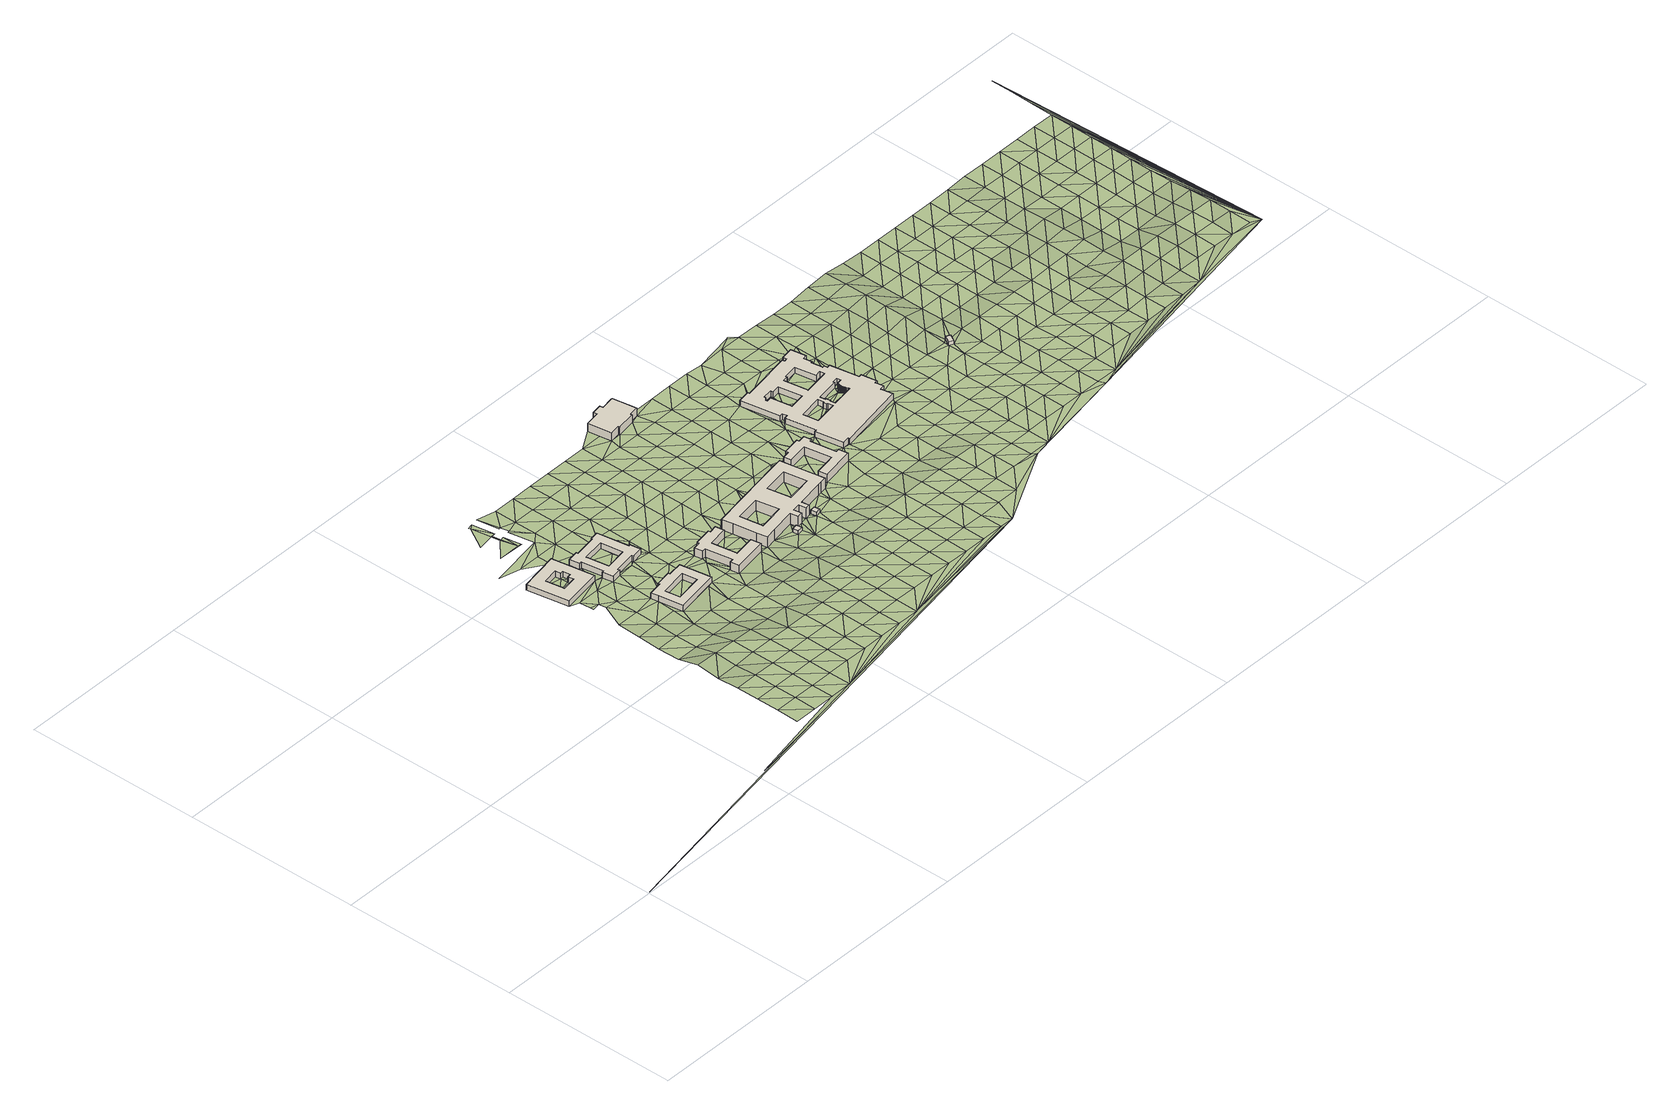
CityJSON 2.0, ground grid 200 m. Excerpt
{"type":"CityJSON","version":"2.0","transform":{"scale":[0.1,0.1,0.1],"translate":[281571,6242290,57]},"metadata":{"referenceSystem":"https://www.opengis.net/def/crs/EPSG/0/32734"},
"CityObjects":{
"building1":{"type":"Building","attributes":{"osm_building":"dormitory","osm_building:levels":"2","osm_residential":"university","osm_type":"multipolygon","osm_address":"New Residence Bellville 7530 Cape Town","plus_code":"4FRW3J8Q+CWC","ground_height":60.57,"building_height":6.9,"roof_height":67.47},"geometry":[{"type":"Solid","lod":"1","boundaries":[[[[0,1,2,3]],[[1,4,5,2]],[[4,6,7,5]],[[6,0,3,7]],[[8,9,10,11]],[[9,12,13,10]],[[12,14,15,13]],[[14,16,17,15]],[[16,18,19,17]],[[18,20,21,19]],[[20,22,23,21]],[[22,8,11,23]],[[3,2,5,7],[11,10,13,15,17,19,21,23]],[[6,4,1,0],[22,20,18,16,14,12,9,8]]]]}]},
"building2":{"type":"Building","attributes":{"osm_building":"dormitory","osm_building:levels":"2","osm_residential":"university","osm_type":"multipolygon","osm_address":"Post Graduate Residence Bellville 7530 Cape Town","plus_code":"4FRW3J8R+39J","ground_height":60.79,"building_height":6.9,"roof_height":67.69},"geometry":[{"type":"Solid","lod":"1","boundaries":[[[[24,25,26,27]],[[25,28,29,26]],[[28,30,31,29]],[[30,32,33,31]],[[32,34,35,33]],[[34,36,37,35]],[[36,38,39,37]],[[38,40,41,39]],[[40,42,43,41]],[[42,44,45,43]],[[44,24,27,45]],[[46,47,48,49]],[[47,50,51,48]],[[50,52,53,51]],[[52,46,49,53]],[[27,26,29,31,33,35,37,39,41,43,45],[49,48,51,53]],[[44,42,40,38,36,34,32,30,28,25,24],[52,50,47,46]]]]}]},
"building3":{"type":"Building","attributes":{"osm_building":"dormitory","osm_building:levels":"2","osm_residential":"university","osm_type":"multipolygon","osm_address":"Heros House Residence Bellville 7530 Cape Town","plus_code":"4FRW3J8R+97Q","ground_height":61.1,"building_height":6.9,"roof_height":68},"geometry":[{"type":"Solid","lod":"1","boundaries":[[[[54,55,56,57]],[[55,58,59,56]],[[58,60,61,59]],[[60,62,63,61]],[[62,64,65,63]],[[64,66,67,65]],[[66,68,69,67]],[[68,70,71,69]],[[70,72,73,71]],[[72,74,75,73]],[[74,76,77,75]],[[76,78,79,77]],[[78,80,81,79]],[[80,82,83,81]],[[82,84,85,83]],[[84,86,87,85]],[[86,88,89,87]],[[88,54,57,89]],[[90,91,92,93]],[[91,94,95,92]],[[94,96,97,95]],[[96,90,93,97]],[[57,56,59,61,63,65,67,69,71,73,75,77,79,81,83,85,87,89],[93,92,95,97]],[[88,86,84,82,80,78,76,74,72,70,68,66,64,62,60,58,55,54],[96,94,91,90]]]]}]},
"building4":{"type":"Building","attributes":{"osm_building":"dormitory","osm_building:levels":"3","osm_residential":"university","osm_address":"Anglo Residence Bellville 7530 Cape Town","plus_code":"4FRW3J8R+3GW","ground_height":60.95,"building_height":9.7,"roof_height":70.65},"geometry":[{"type":"Solid","lod":"1","boundaries":[[[[98,99,100,101]],[[99,102,103,100]],[[102,104,105,103]],[[104,106,107,105]],[[106,108,109,107]],[[108,110,111,109]],[[110,112,113,111]],[[112,114,115,113]],[[114,116,117,115]],[[116,118,119,117]],[[118,120,121,119]],[[120,122,123,121]],[[122,124,125,123]],[[124,126,127,125]],[[126,128,129,127]],[[128,130,131,129]],[[130,132,133,131]],[[132,98,101,133]],[[101,100,103,105,107,109,111,113,115,117,119,121,123,125,127,129,131,133]],[[132,130,128,126,124,122,120,118,116,114,112,110,108,106,104,102,99,98]]]]}]},
"building5":{"type":"Building","attributes":{"osm_building":"yes","osm_building:levels":"1","plus_code":"4FRW3J7R+XVM","ground_height":61.16,"building_height":4.1,"roof_height":65.26},"geometry":[{"type":"Solid","lod":"1","boundaries":[[[[134,135,136,137]],[[135,138,139,136]],[[138,140,141,139]],[[140,142,143,141]],[[142,134,137,143]],[[137,136,139,141,143]],[[142,140,138,135,134]]]]}]},
"building6":{"type":"Building","attributes":{"osm_building":"dormitory","osm_building:levels":"4","osm_residential":"university","osm_type":"multipolygon","osm_address":"Freedom Square Residence Bellville 7530 Cape Town","plus_code":"4FRW3J8R+4WF","ground_height":61.73,"building_height":12.5,"roof_height":74.23},"geometry":[{"type":"Solid","lod":"1","boundaries":[[[[144,145,146,147]],[[145,148,149,146]],[[148,150,151,149]],[[150,152,153,151]],[[152,154,155,153]],[[154,156,157,155]],[[156,158,159,157]],[[158,160,161,159]],[[160,162,163,161]],[[162,164,165,163]],[[164,166,167,165]],[[166,168,169,167]],[[168,170,171,169]],[[170,172,173,171]],[[172,174,175,173]],[[174,176,177,175]],[[176,178,179,177]],[[178,180,181,179]],[[180,182,183,181]],[[182,184,185,183]],[[184,186,187,185]],[[186,188,189,187]],[[188,190,191,189]],[[190,192,193,191]],[[192,194,195,193]],[[194,196,197,195]],[[196,144,147,197]],[[198,199,200,201]],[[199,202,203,200]],[[202,204,205,203]],[[204,198,201,205]],[[206,207,208,209]],[[207,210,211,208]],[[210,212,213,211]],[[212,206,209,213]],[[147,146,149,151,153,155,157,159,161,163,165,167,169,171,173,175,177,179,181,183,185,187,189,191,193,195,197],[201,200,203,205],[209,208,211,213]],[[196,194,192,190,188,186,184,182,180,178,176,174,172,170,168,166,164,162,160,158,156,154,152,150,148,145,144],[204,202,199,198],[212,210,207,206]]]]}]},
"building7":{"type":"Building","attributes":{"osm_building":"yes","osm_building:levels":"1","plus_code":"4FRW3J8V+222","ground_height":61.37,"building_height":4.1,"roof_height":65.47},"geometry":[{"type":"Solid","lod":"1","boundaries":[[[[214,215,216,217]],[[215,218,219,216]],[[218,220,221,219]],[[220,214,217,221]],[[217,216,219,221]],[[220,218,215,214]]]]}]},
"building8":{"type":"Building","attributes":{"osm_building":"university","osm_building:levels":"3","osm_address":"Post Graduate Study and Student Services Bellville 7530 Cape Town","plus_code":"4FRW3J8R+RWR","ground_height":62.61,"building_height":9.7,"roof_height":72.31},"geometry":[{"type":"Solid","lod":"1","boundaries":[[[[222,223,224,225]],[[223,226,227,224]],[[226,228,229,227]],[[228,230,231,229]],[[230,232,233,231]],[[232,234,235,233]],[[234,236,237,235]],[[236,238,239,237]],[[238,240,241,239]],[[240,242,243,241]],[[242,244,245,243]],[[244,246,247,245]],[[246,248,249,247]],[[248,250,251,249]],[[250,252,253,251]],[[252,254,255,253]],[[254,222,225,255]],[[225,224,227,229,231,233,235,237,239,241,243,245,247,249,251,253,255]],[[254,252,250,248,246,244,242,240,238,236,234,232,230,228,226,223,222]]]]}]},
"building9":{"type":"Building","attributes":{"osm_building":"dormitory","osm_building:levels":"3","osm_residential":"university","osm_address":"De Beers Residence Bellville 7530 Cape Town","plus_code":"4FRW3J8V+57H","ground_height":61.99,"building_height":9.7,"roof_height":71.69},"geometry":[{"type":"Solid","lod":"1","boundaries":[[[[256,257,258,259]],[[257,260,261,258]],[[260,262,263,261]],[[262,264,265,263]],[[264,266,267,265]],[[266,268,269,267]],[[268,270,271,269]],[[270,272,273,271]],[[272,274,275,273]],[[274,276,277,275]],[[276,278,279,277]],[[278,280,281,279]],[[280,282,283,281]],[[282,284,285,283]],[[284,286,287,285]],[[286,288,289,287]],[[288,290,291,289]],[[290,256,259,291]],[[259,258,261,263,265,267,269,271,273,275,277,279,281,283,285,287,289,291]],[[290,288,286,284,282,280,278,276,274,272,270,268,266,264,262,260,257,256]]]]}]},
"building10":{"type":"Building","attributes":{"osm_building":"university","osm_building:levels":"2","osm_type":"multipolygon","osm_address":"Mechanical and Industrial Engineering - Mechatronics Bellville 7530 Cape Town","plus_code":"4FRW3J8V+9GJ","ground_height":62.05,"building_height":6.9,"roof_height":68.95},"geometry":[{"type":"Solid","lod":"1","boundaries":[[[[292,293,294,295]],[[293,296,297,294]],[[296,298,299,297]],[[298,300,301,299]],[[300,302,303,301]],[[302,304,305,303]],[[304,306,307,305]],[[306,308,309,307]],[[308,310,311,309]],[[310,312,313,311]],[[312,314,315,313]],[[314,316,317,315]],[[316,318,319,317]],[[318,320,321,319]],[[320,322,323,321]],[[322,324,325,323]],[[324,326,327,325]],[[326,328,329,327]],[[328,330,331,329]],[[330,332,333,331]],[[332,334,335,333]],[[334,336,337,335]],[[336,338,339,337]],[[338,340,341,339]],[[340,342,343,341]],[[342,344,345,343]],[[344,346,347,345]],[[346,348,349,347]],[[348,350,351,349]],[[350,352,353,351]],[[352,354,355,353]],[[354,292,295,355]],[[356,357,358,359]],[[357,360,361,358]],[[360,362,363,361]],[[362,364,365,363]],[[364,366,367,365]],[[366,368,369,367]],[[368,370,371,369]],[[370,356,359,371]],[[372,373,374,375]],[[373,376,377,374]],[[376,378,379,377]],[[378,380,381,379]],[[380,382,383,381]],[[382,384,385,383]],[[384,386,387,385]],[[386,388,389,387]],[[388,390,391,389]],[[390,392,393,391]],[[392,394,395,393]],[[394,396,397,395]],[[396,398,399,397]],[[398,400,401,399]],[[400,402,403,401]],[[402,404,405,403]],[[404,406,407,405]],[[406,408,409,407]],[[408,410,411,409]],[[410,412,413,411]],[[412,414,415,413]],[[414,416,417,415]],[[416,418,419,417]],[[418,420,421,419]],[[420,422,423,421]],[[422,424,425,423]],[[424,372,375,425]],[[426,427,428,429]],[[427,430,431,428]],[[430,432,433,431]],[[432,434,435,433]],[[434,436,437,435]],[[436,438,439,437]],[[438,440,441,439]],[[440,442,443,441]],[[442,444,445,443]],[[444,446,447,445]],[[446,448,449,447]],[[448,450,451,449]],[[450,452,453,451]],[[452,454,455,453]],[[454,426,429,455]],[[456,457,458,459]],[[457,460,461,458]],[[460,462,463,461]],[[462,464,465,463]],[[464,466,467,465]],[[466,468,469,467]],[[468,470,471,469]],[[470,456,459,471]],[[295,294,297,299,301,303,305,307,309,311,313,315,317,319,321,323,325,327,329,331,333,335,337,339,341,343,345,347,349,351,353,355],[359,358,361,363,365,367,369,371],[375,374,377,379,381,383,385,387,389,391,393,395,397,399,401,403,405,407,409,411,413,415,417,419,421,423,425],[429,428,431,433,435,437,439,441,443,445,447,449,451,453,455],[459,458,461,463,465,467,469,471]],[[354,352,350,348,346,344,342,340,338,336,334,332,330,328,326,324,322,320,318,316,314,312,310,308,306,304,302,300,298,296,293,292],[370,368,366,364,362,360,357,356],[424,422,420,418,416,414,412,410,408,406,404,402,400,398,396,394,392,390,388,386,384,382,380,378,376,373,372],[454,452,450,448,446,444,442,440,438,436,434,432,430,427,426],[470,468,466,464,462,460,457,456]]]]}]},
"building11":{"type":"Building","attributes":{"osm_building":"guardhouse","osm_building:levels":"1","osm_address":"Bellville Cape Town","plus_code":"4FRW3J8W+763","ground_height":60.58,"building_height":4.1,"roof_height":64.68},"geometry":[{"type":"Solid","lod":"1","boundaries":[[[[472,473,474,475]],[[473,476,477,474]],[[476,478,479,477]],[[478,472,475,479]],[[475,474,477,479]],[[478,476,473,472]]]]}]},
"terrain1":{"type":"TINRelief","geometry":[{"type":"CompositeSurface","lod":"1","boundaries":[[[480,481,482]],[[483,484,485]],[[480,486,487]],[[486,480,482]],[[488,487,489]],[[489,487,486]],[[490,488,491]],[[486,482,483]],[[491,488,489]],[[486,492,489]],[[493,494,490]],[[491,495,490]],[[492,486,483]],[[494,493,496]],[[490,495,493]],[[497,491,489]],[[498,499,485]],[[497,489,492]],[[500,496,501]],[[491,502,495]],[[493,501,496]],[[492,483,485]],[[502,491,497]],[[503,504,500]],[[493,495,505]],[[501,503,500]],[[497,492,506]],[[502,505,495]],[[507,508,504]],[[506,492,485]],[[501,493,509]],[[503,507,504]],[[497,510,502]],[[505,509,493]],[[510,497,506]],[[503,501,511]],[[507,512,508]],[[513,514,515]],[[508,512,516]],[[517,505,502]],[[518,514,513]],[[509,511,501]],[[517,502,510]],[[506,485,519]],[[520,507,503]],[[509,505,521]],[[511,520,503]],[[518,6,4]],[[516,522,513]],[[518,513,523]],[[506,519,510]],[[516,512,522]],[[517,521,505]],[[524,22,20]],[[8,524,12]],[[25,512,507]],[[525,511,509]],[[522,523,513]],[[520,526,507]],[[527,517,510]],[[18,524,20]],[[521,525,509]],[[524,18,12]],[[8,12,9]],[[523,6,518]],[[512,24,522]],[[526,25,507]],[[527,510,519]],[[528,519,485]],[[529,520,511]],[[530,521,517]],[[28,526,520]],[[16,12,18]],[[525,529,511]],[[25,24,512]],[[12,16,14]],[[523,522,74]],[[530,517,527]],[[531,532,533]],[[28,25,526]],[[28,520,534]],[[535,522,24]],[[525,521,536]],[[520,529,534]],[[522,535,74]],[[519,528,527]],[[6,523,72]],[[536,521,530]],[[74,72,523]],[[537,532,0]],[[528,485,538]],[[539,529,525]],[[0,6,66]],[[70,6,72]],[[540,530,527]],[[535,24,42]],[[539,525,536]],[[6,70,68]],[[6,68,66]],[[532,537,533]],[[24,44,42]],[[540,527,528]],[[0,66,64]],[[76,74,535]],[[541,542,543]],[[543,544,541]],[[545,534,529]],[[546,536,530]],[[534,547,28]],[[548,549,550]],[[529,539,545]],[[551,0,64]],[[535,42,552]],[[540,546,530]],[[52,47,553]],[[0,554,537]],[[552,76,535]],[[538,485,555]],[[542,541,556]],[[557,548,542]],[[557,542,556]],[[556,541,558]],[[552,42,40]],[[541,544,558]],[[64,62,551]],[[559,534,545]],[[560,548,557]],[[549,548,560]],[[554,0,551]],[[538,540,528]],[[539,536,561]],[[546,562,536]],[[563,78,76]],[[564,549,565]],[[554,533,537]],[[560,565,549]],[[62,566,551]],[[547,30,28]],[[47,52,50]],[[547,534,559]],[[552,40,38]],[[539,561,545]],[[76,552,563]],[[567,90,96]],[[536,562,561]],[[552,38,36]],[[568,78,563]],[[569,546,540]],[[540,538,570]],[[58,551,566]],[[555,485,571]],[[572,533,573]],[[533,554,573]],[[574,559,545]],[[575,576,577]],[[94,567,96]],[[563,552,82]],[[578,572,573]],[[551,55,554]],[[546,569,562]],[[91,90,567]],[[540,570,569]],[[545,561,574]],[[36,34,32]],[[559,30,547]],[[36,579,552]],[[580,575,578]],[[568,563,82]],[[578,573,580]],[[552,579,82]],[[58,55,551]],[[575,581,576]],[[30,559,582]],[[562,583,561]],[[94,91,567]],[[36,32,579]],[[559,574,582]],[[570,538,555]],[[580,581,575]],[[573,554,584]],[[554,55,585]],[[562,569,583]],[[561,586,574]],[[584,580,573]],[[587,82,579]],[[82,587,84]],[[585,584,554]],[[588,569,570]],[[30,582,589]],[[590,32,30]],[[586,561,583]],[[54,585,55]],[[555,588,570]],[[84,587,86]],[[582,574,591]],[[32,112,579]],[[30,589,590]],[[88,86,592]],[[88,592,54]],[[583,569,593]],[[594,581,580]],[[592,86,587]],[[591,574,586]],[[589,582,122]],[[580,584,595]],[[596,587,579]],[[32,590,114]],[[588,593,569]],[[32,114,112]],[[54,597,585]],[[122,598,589]],[[580,595,594]],[[598,590,589]],[[599,54,592]],[[122,582,600]],[[601,586,583]],[[579,112,596]],[[584,585,597]],[[600,582,591]],[[588,555,571]],[[590,598,118]],[[593,601,583]],[[597,54,599]],[[592,587,602]],[[114,590,116]],[[118,116,590]],[[587,596,603]],[[604,591,586]],[[595,584,605]],[[588,606,593]],[[599,592,602]],[[112,108,596]],[[601,604,586]],[[587,603,602]],[[597,605,584]],[[607,108,112]],[[571,606,588]],[[106,596,108]],[[608,600,591]],[[594,595,609]],[[122,600,124]],[[601,593,610]],[[597,599,611]],[[604,608,591]],[[609,595,605]],[[106,612,596]],[[603,596,612]],[[606,610,593]],[[602,611,599]],[[130,128,613]],[[604,601,614]],[[615,605,597]],[[608,616,600]],[[609,617,594]],[[610,614,601]],[[128,126,613]],[[597,611,615]],[[106,104,612]],[[616,124,600]],[[571,618,606]],[[571,485,499]],[[602,603,619]],[[613,132,130]],[[603,612,620]],[[606,618,610]],[[621,608,604]],[[622,609,605]],[[102,612,104]],[[614,623,604]],[[603,620,619]],[[605,615,624]],[[625,611,602]],[[102,98,612]],[[99,98,102]],[[608,621,616]],[[613,126,626]],[[609,622,617]],[[612,98,620]],[[604,623,621]],[[132,613,626]],[[605,624,622]],[[616,164,124]],[[124,627,126]],[[628,614,610]],[[602,619,625]],[[124,164,627]],[[615,611,629]],[[126,627,162]],[[610,618,628]],[[618,571,630]],[[627,164,162]],[[126,162,626]],[[98,132,158]],[[631,164,616]],[[132,626,632]],[[633,623,614]],[[624,615,629]],[[158,132,632]],[[616,621,631]],[[629,611,625]],[[617,622,634]],[[620,98,635]],[[162,632,626]],[[98,158,636]],[[628,633,614]],[[619,620,637]],[[164,631,638]],[[636,635,98]],[[621,623,639]],[[624,640,622]],[[630,628,618]],[[156,636,158]],[[633,639,623]],[[620,635,637]],[[640,624,629]],[[641,625,619]],[[630,571,642]],[[635,636,156]],[[643,631,621]],[[634,622,644]],[[645,633,628]],[[638,631,138]],[[639,643,621]],[[619,637,641]],[[199,646,202]],[[644,622,640]],[[647,629,625]],[[628,630,645]],[[138,135,638]],[[639,633,648]],[[629,647,640]],[[156,649,635]],[[643,650,631]],[[647,625,641]],[[634,644,651]],[[138,631,650]],[[199,198,646]],[[168,638,135]],[[648,633,645]],[[202,646,204]],[[642,571,652]],[[635,653,637]],[[644,640,654]],[[650,140,138]],[[630,642,645]],[[643,639,655]],[[637,653,641]],[[648,656,639]],[[649,156,154]],[[635,649,653]],[[654,640,647]],[[168,135,134]],[[170,142,140]],[[204,646,198]],[[134,142,170]],[[650,643,655]],[[134,170,168]],[[140,650,172]],[[657,651,644]],[[639,656,655]],[[170,140,172]],[[645,658,648]],[[641,659,647]],[[654,657,644]],[[658,645,642]],[[659,641,653]],[[660,652,571]],[[650,178,172]],[[661,656,648]],[[654,647,662]],[[172,178,174]],[[650,655,663]],[[657,664,651]],[[665,649,154]],[[650,220,178]],[[648,658,661]],[[662,647,659]],[[174,178,176]],[[650,663,220]],[[653,649,666]],[[665,154,152]],[[656,667,655]],[[657,654,668]],[[658,642,652]],[[659,653,666]],[[220,180,178]],[[656,661,667]],[[649,665,666]],[[668,654,662]],[[665,152,150]],[[184,182,186]],[[182,180,218]],[[660,571,669]],[[182,218,186]],[[220,218,180]],[[663,655,670]],[[220,663,214]],[[186,218,671]],[[672,665,150]],[[664,657,242]],[[658,673,661]],[[659,674,662]],[[186,671,215]],[[670,655,667]],[[671,218,215]],[[668,675,657]],[[207,676,210]],[[673,658,652]],[[674,659,666]],[[663,677,214]],[[657,675,242]],[[667,661,678]],[[679,668,662]],[[670,677,663]],[[680,665,672]],[[188,186,215]],[[571,499,669]],[[666,665,680]],[[681,664,242]],[[678,661,673]],[[679,662,674]],[[215,214,682]],[[206,676,207]],[[681,240,664]],[[210,676,212]],[[683,670,667]],[[668,684,675]],[[677,682,214]],[[652,660,673]],[[674,666,685]],[[683,667,678]],[[684,668,679]],[[682,188,215]],[[686,680,672]],[[240,681,242]],[[246,242,675]],[[685,666,680]],[[670,687,677]],[[676,206,212]],[[688,678,673]],[[689,679,674]],[[690,242,246]],[[670,683,687]],[[691,246,675]],[[675,684,691]],[[682,190,188]],[[688,673,660]],[[689,674,685]],[[692,682,677]],[[693,190,682]],[[694,683,678]],[[695,684,679]],[[677,687,692]],[[696,680,686]],[[688,694,678]],[[695,679,689]],[[697,685,680]],[[682,698,693]],[[691,248,246]],[[691,684,699]],[[682,692,698]],[[669,688,660]],[[700,687,683]],[[144,696,686]],[[685,697,689]],[[194,693,701]],[[694,702,683]],[[680,696,697]],[[699,684,695]],[[196,194,276]],[[701,276,194]],[[693,698,701]],[[687,700,692]],[[270,144,196]],[[683,702,700]],[[268,696,144]],[[703,248,691]],[[703,691,699]],[[144,270,268]],[[704,694,688]],[[695,689,705]],[[688,669,706]],[[196,276,707]],[[689,697,708]],[[698,692,709]],[[270,196,707]],[[262,696,268]],[[248,252,250]],[[262,697,696]],[[694,704,702]],[[695,705,699]],[[688,706,704]],[[700,709,692]],[[689,708,705]],[[248,703,252]],[[264,268,266]],[[262,268,264]],[[701,698,280]],[[274,707,276]],[[706,669,499]],[[710,700,702]],[[711,703,699]],[[709,712,698]],[[272,270,707]],[[697,262,713]],[[713,708,697]],[[702,704,710]],[[699,705,711]],[[703,714,252]],[[698,712,280]],[[272,707,274]],[[715,713,262]],[[715,262,260]],[[706,716,704]],[[717,709,700]],[[499,716,706]],[[700,710,718]],[[719,720,252]],[[703,711,714]],[[721,705,708]],[[713,722,708]],[[709,717,712]],[[260,713,715]],[[700,718,717]],[[252,714,719]],[[704,723,710]],[[705,721,711]],[[708,722,721]],[[713,260,257]],[[716,723,704]],[[256,290,257]],[[280,712,724]],[[725,284,282]],[[284,725,286]],[[718,710,726]],[[714,711,727]],[[712,717,724]],[[288,286,725]],[[257,728,713]],[[716,499,729]],[[257,290,730]],[[722,713,728]],[[726,710,723]],[[721,727,711]],[[280,350,282]],[[288,730,290]],[[725,282,350]],[[257,730,728]],[[718,731,717]],[[348,288,725]],[[280,724,732]],[[716,729,723]],[[348,730,288]],[[733,721,722]],[[734,719,714]],[[280,732,350]],[[731,718,726]],[[727,735,714]],[[350,348,725]],[[722,728,733]],[[717,736,724]],[[346,728,730]],[[714,735,734]],[[346,730,348]],[[726,723,737]],[[721,336,727]],[[731,736,717]],[[354,350,732]],[[350,354,352]],[[729,737,723]],[[721,733,336]],[[346,344,728]],[[728,338,733]],[[732,724,738]],[[344,338,728]],[[731,726,739]],[[727,740,735]],[[738,724,736]],[[344,342,338]],[[336,733,338]],[[737,739,726]],[[340,338,342]],[[740,727,336]],[[741,354,732]],[[729,499,742]],[[743,736,731]],[[738,741,732]],[[744,734,735]],[[731,739,743]],[[735,740,745]],[[729,746,737]],[[740,336,334]],[[735,745,744]],[[747,738,736]],[[430,427,432]],[[736,743,748]],[[434,432,427]],[[737,749,739]],[[434,427,426]],[[370,362,356]],[[436,434,426]],[[436,426,438]],[[440,438,426]],[[440,426,442]],[[738,747,741]],[[426,454,750]],[[736,748,747]],[[751,740,334]],[[740,751,745]],[[752,444,442]],[[737,746,749]],[[426,752,442]],[[426,750,753]],[[743,739,754]],[[751,334,332]],[[750,454,452]],[[755,370,368]],[[370,755,362]],[[752,426,753]],[[742,746,729]],[[356,362,357]],[[354,741,756]],[[748,743,754]],[[753,750,450]],[[757,744,745]],[[754,739,749]],[[741,747,758]],[[750,452,450]],[[751,759,745]],[[755,368,760]],[[745,759,757]],[[357,362,360]],[[748,761,747]],[[762,751,332]],[[749,746,763]],[[761,748,754]],[[422,372,424]],[[764,376,765]],[[756,741,758]],[[766,758,747]],[[763,746,742]],[[754,749,767]],[[759,751,762]],[[766,747,761]],[[292,354,756]],[[768,372,422]],[[372,769,765]],[[764,765,769]],[[767,749,763]],[[468,456,470]],[[330,762,332]],[[770,761,754]],[[757,759,771]],[[772,758,766]],[[768,769,372]],[[412,768,422]],[[422,414,412]],[[420,414,422]],[[767,770,754]],[[762,773,759]],[[380,764,769]],[[456,468,462]],[[758,772,756]],[[774,766,761]],[[457,456,460]],[[773,771,759]],[[775,763,742]],[[776,462,468]],[[775,767,763]],[[768,406,769]],[[770,774,761]],[[406,404,769]],[[776,468,466]],[[769,404,402]],[[769,402,400]],[[400,777,769]],[[408,406,768]],[[777,396,769]],[[396,778,769]],[[414,420,416]],[[392,769,778]],[[420,418,416]],[[390,769,392]],[[390,380,769]],[[460,456,462]],[[390,388,380]],[[772,766,779]],[[388,384,380]],[[384,382,380]],[[771,780,757]],[[781,770,767]],[[773,762,782]],[[774,779,766]],[[386,384,388]],[[462,776,464]],[[781,767,775]],[[464,776,466]],[[762,330,782]],[[783,756,772]],[[784,774,770]],[[785,771,773]],[[296,293,292]],[[779,783,772]],[[326,330,328]],[[330,326,324]],[[781,784,770]],[[324,782,330]],[[782,785,773]],[[756,786,292]],[[300,298,296]],[[786,296,292]],[[787,779,774]],[[316,314,312]],[[783,786,756]],[[316,312,310]],[[782,324,322]],[[788,304,302]],[[310,308,306]],[[788,306,304]],[[774,784,787]],[[780,771,789]],[[785,789,771]],[[790,781,775]],[[316,320,318]],[[788,791,306]],[[322,785,782]],[[300,296,792]],[[316,310,793]],[[793,310,306]],[[793,320,316]],[[786,792,296]],[[794,783,779]],[[789,795,780]],[[306,791,793]],[[779,787,796]],[[788,302,797]],[[300,797,302]],[[798,784,781]],[[320,799,322]],[[783,794,786]],[[791,788,800]],[[779,796,794]],[[300,792,797]],[[322,801,785]],[[320,793,799]],[[801,789,785]],[[781,790,798]],[[787,784,802]],[[803,775,742]],[[800,788,797]],[[804,790,775]],[[322,799,801]],[[792,786,805]],[[793,791,806]],[[796,787,802]],[[802,784,798]],[[805,786,794]],[[806,791,800]],[[801,807,789]],[[799,793,808]],[[796,809,794]],[[792,810,797]],[[792,805,811]],[[799,808,801]],[[802,809,796]],[[793,806,808]],[[812,798,790]],[[775,813,804]],[[792,811,810]],[[797,814,800]],[[805,794,815]],[[816,807,801]],[[790,804,812]],[[809,817,794]],[[818,802,798]],[[814,797,810]],[[816,801,808]],[[805,815,811]],[[800,819,806]],[[815,794,817]],[[802,818,809]],[[818,798,812]],[[800,814,819]],[[816,820,807]],[[821,808,806]],[[813,775,803]],[[822,817,809]],[[810,811,823]],[[815,824,811]],[[812,804,813]],[[808,821,816]],[[809,818,822]],[[819,821,806]],[[811,824,823]],[[814,810,825]],[[818,812,826]],[[827,815,817]],[[820,816,828]],[[817,822,829]],[[826,812,813]],[[825,810,823]],[[816,821,828]],[[819,814,830]],[[827,817,829]],[[472,824,815]],[[822,818,831]],[[831,818,826]],[[825,830,814]],[[820,828,832]],[[821,819,833]],[[472,815,827]],[[829,822,834]],[[823,824,835]],[[821,833,828]],[[824,472,836]],[[834,822,831]],[[833,819,830]],[[837,826,813]],[[824,836,835]],[[838,827,829]],[[825,823,839]],[[840,813,803]],[[472,827,841]],[[826,837,831]],[[842,832,828]],[[813,840,837]],[[838,829,834]],[[472,478,836]],[[835,839,823]],[[842,828,833]],[[843,830,825]],[[844,841,827]],[[836,478,835]],[[844,827,838]],[[831,845,834]],[[831,837,846]],[[843,825,839]],[[842,847,832]],[[848,833,830]],[[849,476,841]],[[840,803,850]],[[831,846,845]],[[841,844,849]],[[478,851,835]],[[840,850,837]],[[476,851,478]],[[834,852,838]],[[833,848,842]],[[848,830,843]],[[839,835,853]],[[834,845,852]],[[476,849,851]],[[854,846,837]],[[844,838,855]],[[847,842,856]],[[839,853,843]],[[850,854,837]],[[853,835,851]],[[842,848,856]],[[838,852,855]],[[845,846,857]],[[844,858,849]],[[843,859,848]],[[854,857,846]],[[847,856,860]],[[844,855,858]],[[859,843,853]],[[852,845,861]],[[849,862,851]],[[848,863,856]],[[845,857,861]],[[854,850,864]],[[849,858,862]],[[863,848,859]],[[851,865,853]],[[852,866,855]],[[856,867,860]],[[852,861,868]],[[857,854,869]],[[865,851,862]],[[867,856,863]],[[858,855,866]],[[853,870,859]],[[852,868,866]],[[857,869,861]],[[864,869,854]],[[853,865,870]],[[871,860,867]],[[872,864,850]],[[863,859,873]],[[874,868,861]],[[862,858,875]],[[858,866,876]],[[874,861,869]],[[859,870,873]],[[877,867,863]],[[858,876,875]],[[862,878,865]],[[879,866,868]],[[874,880,868]],[[863,873,877]],[[850,803,881]],[[882,869,864]],[[870,865,878]],[[871,867,883]],[[850,884,872]],[[878,862,875]],[[879,876,866]],[[868,880,879]],[[869,882,874]],[[882,864,872]],[[867,877,883]],[[876,885,875]],[[873,870,886]],[[870,878,887]],[[880,874,888]],[[876,879,885]],[[874,882,888]],[[870,887,886]],[[889,884,850]],[[890,877,873]],[[878,875,891]],[[892,875,885]],[[872,884,882]],[[880,893,879]],[[880,888,894]],[[873,886,890]],[[891,887,878]],[[877,895,883]],[[891,875,892]],[[880,894,893]],[[882,896,888]],[[885,879,897]],[[877,890,895]],[[896,882,884]],[[889,850,898]],[[885,897,892]],[[899,886,887]],[[879,893,897]],[[900,887,891]],[[894,888,901]],[[886,899,890]],[[901,888,896]],[[887,900,899]],[[891,892,902]],[[897,903,892]],[[894,904,893]],[[901,905,894]],[[884,906,896]],[[895,890,907]],[[898,850,881]],[[902,892,903]],[[899,908,890]],[[909,900,891]],[[894,905,904]],[[910,897,893]],[[884,889,906]],[[890,908,907]],[[901,896,911]],[[891,902,909]],[[900,912,899]],[[904,910,893]],[[901,911,905]],[[913,903,897]],[[896,906,911]],[[900,909,912]],[[899,914,908]],[[897,910,913]],[[915,904,905]],[[903,916,902]],[[906,889,898]],[[905,911,915]],[[899,912,914]],[[902,916,909]],[[907,908,917]],[[916,903,913]],[[918,910,904]],[[919,904,915]],[[908,914,917]],[[911,906,920]],[[909,921,912]],[[906,898,922]],[[918,904,919]],[[916,921,909]],[[923,913,910]],[[906,922,920]],[[915,911,924]],[[914,912,925]],[[926,881,803]],[[910,918,923]],[[912,921,925]],[[915,924,919]],[[916,913,927]],[[920,924,911]],[[881,922,898]],[[916,927,921]],[[914,928,917]],[[927,913,923]],[[914,925,929]],[[919,930,918]],[[924,930,919]],[[914,929,928]],[[922,931,920]],[[921,932,925]],[[933,922,881]],[[918,934,923]],[[932,921,927]],[[922,933,931]],[[930,934,918]],[[935,924,920]],[[929,925,936]],[[936,925,932]],[[923,937,927]],[[931,935,920]],[[934,938,923]],[[939,930,924]],[[940,933,881]],[[928,929,941]],[[937,923,938]],[[936,942,929]],[[927,943,932]],[[924,935,939]],[[944,934,930]],[[929,942,941]],[[945,931,933]],[[927,937,943]],[[936,932,946]],[[930,939,944]],[[947,938,934]],[[933,940,945]],[[948,935,931]],[[936,946,942]],[[932,943,946]],[[949,940,881]],[[934,944,947]],[[938,950,937]],[[948,931,945]],[[951,939,935]],[[941,942,952]],[[943,937,950]],[[950,938,947]],[[942,946,952]],[[935,948,951]],[[953,944,939]],[[945,940,954]],[[955,949,881]],[[952,956,941]],[[946,943,957]],[[939,951,953]],[[943,950,958]],[[959,947,944]],[[940,949,954]],[[948,945,960]],[[943,958,957]],[[961,952,946]],[[944,953,959]],[[948,960,951]],[[950,947,962]],[[960,945,954]],[[957,961,946]],[[962,958,950]],[[963,956,952]],[[962,947,959]],[[881,926,955]],[[955,954,949]],[[953,951,964]],[[960,965,951]],[[952,961,963]],[[953,964,959]],[[958,966,957]],[[951,965,964]],[[962,967,958]],[[968,960,954]],[[969,954,955]],[[958,967,966]],[[970,961,957]],[[962,959,971]],[[968,954,969]],[[964,972,959]],[[973,965,960]],[[966,970,957]],[[962,971,967]],[[974,963,961]],[[971,959,972]],[[960,968,973]],[[975,964,965]],[[961,970,974]],[[976,969,955]],[[966,967,977]],[[965,973,975]],[[967,971,977]],[[978,972,964]],[[976,955,979]],[[979,955,926]],[[980,968,969]],[[970,966,981]],[[964,975,978]],[[977,982,966]],[[972,983,971]],[[980,969,976]],[[984,973,968]],[[970,981,974]],[[981,966,982]],[[979,926,976]],[[983,972,978]],[[985,977,971]],[[968,980,984]],[[926,980,976]],[[986,975,973]],[[983,985,971]],[[981,987,974]],[[980,926,984]],[[988,982,977]],[[973,984,986]],[[989,978,975]],[[984,926,986]],[[977,985,988]],[[990,981,982]],[[975,986,989]],[[986,926,989]],[[978,991,983]],[[990,982,988]],[[926,991,989]],[[992,987,981]],[[991,978,989]],[[993,985,983]],[[991,926,993]],[[981,990,992]],[[993,983,991]],[[993,926,994]],[[994,988,985]],[[994,926,995]],[[985,993,994]],[[995,990,988]],[[995,926,996]],[[995,988,994]],[[996,926,997]],[[996,992,990]],[[997,926,998]],[[990,995,996]],[[926,999,998]]]}]}
},
"vertices":[
[3086,3954,36],[2639,3874,36],[2639,3874,105],[3086,3954,105],[2720,3402,36],[2720,3402,105],[3167,3479,36],[3167,3479,105],[2797,3772,36],[2967,3801,36],[2967,3801,105],[2797,3772,105],[2977,3740,36],[2977,3740,105],[3014,3746,36],[3014,3746,105],[3028,3661,36],[3028,3661,105],[2984,3654,36],[2984,3654,105],[2995,3592,36],[2995,3592,105],[2833,3565,36],[2833,3565,105],
[3320,2903,38],[3333,2824,38],[3333,2824,107],[3320,2903,107],[3378,2547,38],[3378,2547,107],[3879,2632,38],[3879,2632,107],[3819,2982,38],[3819,2982,107],[3658,2958,38],[3658,2958,107],[3655,2979,38],[3655,2979,107],[3649,2978,38],[3649,2978,107],[3498,2952,38],[3498,2952,107],[3469,2947,38],[3469,2947,107],[3473,2927,38],[3473,2927,107],[3431,2824,38],[3732,2873,38],[3732,2873,107],[3431,2824,107],[3760,2707,38],[3760,2707,107],[3458,2658,38],[3458,2658,107],
[3657,3883,41],[3556,3868,41],[3556,3868,110],[3657,3883,110],[3558,3852,41],[3558,3852,110],[3311,3813,41],[3311,3813,110],[3307,3834,41],[3307,3834,110],[3182,3814,41],[3182,3814,110],[3201,3698,41],[3201,3698,110],[3229,3702,41],[3229,3702,110],[3268,3455,41],[3268,3455,110],[3246,3452,41],[3246,3452,110],[3265,3333,41],[3265,3333,110],[3380,3351,41],[3380,3351,110],[3376,3371,41],[3376,3371,110],[3622,3409,41],[3622,3409,110],[3625,3390,41],[3625,3390,110],[3751,3410,41],[3751,3410,110],[3731,3530,41],[3731,3530,110],[3713,3527,41],[3713,3527,110],[3318,3716,41],[3566,3756,41],[3566,3756,110],[3318,3716,110],[3606,3510,41],[3606,3510,110],[3359,3467,41],[3359,3467,110],
[4444,3082,40],[4358,3067,40],[4358,3067,137],[4444,3082,137],[4354,3090,40],[4354,3090,137],[4348,3089,40],[4348,3089,137],[4156,3056,40],[4156,3056,137],[4151,3055,40],[4151,3055,137],[4154,3034,40],[4154,3034,137],[4072,3020,40],[4072,3020,137],[4088,2925,40],[4088,2925,137],[4128,2932,40],[4128,2932,137],[4180,2631,40],[4180,2631,137],[4136,2624,40],[4136,2624,137],[4154,2524,40],[4154,2524,137],[4541,2590,40],[4541,2590,137],[4522,2703,40],[4522,2703,137],[4283,2662,40],[4283,2662,137],[4235,2946,40],[4235,2946,137],[4461,2985,40],[4461,2985,137],
[5019,2569,42],[4956,2559,42],[4956,2559,83],[5019,2569,83],[4966,2494,42],[4966,2494,83],[5030,2504,42],[5030,2504,83],[5021,2561,42],[5021,2561,83],
[5561,3258,47],[5434,3237,47],[5434,3237,172],[5561,3258,172],[5149,3190,47],[5149,3190,172],[5087,3180,47],[5087,3180,172],[5001,3165,47],[5001,3165,172],[4939,3155,47],[4939,3155,172],[4659,3105,47],[4659,3105,172],[4533,3084,47],[4533,3084,172],[4555,2959,47],[4555,2959,172],[4599,2701,47],[4599,2701,172],[4620,2578,47],[4620,2578,172],[4743,2600,47],[4743,2600,172],[5030,2652,47],[5030,2652,172],[5046,2566,47],[5046,2566,172],[5109,2577,47],[5109,2577,172],[5093,2663,47],[5093,2663,172],[5175,2676,47],[5175,2676,172],[5190,2595,47],[5190,2595,172],[5245,2604,47],[5245,2604,172],[5244,2607,47],[5244,2607,172],[5230,2686,47],[5230,2686,172],[5237,2687,47],[5237,2687,172],[5524,2737,47],[5524,2737,172],[5570,2745,47],[5570,2745,172],[5647,2757,47],[5647,2757,172],[5628,2878,47],[5628,2878,172],[5582,3136,47],[5582,3136,172],[5009,2774,47],[4722,2724,47],[4722,2724,172],[5009,2774,172],[4681,2981,47],[4681,2981,172],[4963,3028,47],[4963,3028,172],[5502,2858,47],[5218,2811,47],[5218,2811,172],[5502,2858,172],[5170,3065,47],[5170,3065,172],[5458,3115,47],[5458,3115,172],
[5345,2557,44],[5335,2621,44],[5335,2621,85],[5345,2557,85],[5277,2612,44],[5277,2612,85],[5287,2548,44],[5287,2548,85],
[5219,5079,56],[5076,5056,56],[5076,5056,153],[5219,5079,153],[5070,5092,56],[5070,5092,153],[5033,5086,56],[5033,5086,153],[5008,5082,56],[5008,5082,153],[4987,5079,56],[4987,5079,153],[4955,5074,56],[4955,5074,153],[4962,5032,56],[4962,5032,153],[4814,5008,56],[4814,5008,153],[4798,5005,56],[4798,5005,153],[4842,4738,56],[4842,4738,153],[4951,4756,56],[4951,4756,153],[4955,4738,56],[4955,4738,153],[5175,4773,56],[5175,4773,153],[5172,4793,56],[5172,4793,153],[5278,4810,56],[5278,4810,153],[5234,5081,56],[5234,5081,153],
[5928,3334,50],[5924,3360,50],[5924,3360,147],[5928,3334,147],[5918,3359,50],[5918,3359,147],[5726,3327,50],[5726,3327,147],[5729,3306,50],[5729,3306,147],[5730,3297,50],[5730,3297,147],[5652,3284,50],[5652,3284,147],[5665,3200,50],[5665,3200,147],[5894,3238,50],[5894,3238,147],[5944,2939,50],[5944,2939,147],[5705,2899,50],[5705,2899,147],[5722,2799,50],[5722,2799,147],[6098,2862,50],[6098,2862,147],[6080,2971,50],[6080,2971,147],[6043,2965,50],[6043,2965,147],[5995,3254,50],[5995,3254,147],[6023,3259,50],[6023,3259,147],[6008,3347,50],[6008,3347,147],
[7077,3158,50],[7052,3294,50],[7052,3294,120],[7077,3158,120],[7107,3304,50],[7107,3304,120],[7090,3397,50],[7090,3397,120],[7122,3402,50],[7122,3402,120],[7090,3578,50],[7090,3578,120],[7059,3573,50],[7059,3573,120],[7000,3896,50],[7000,3896,120],[6965,3890,50],[6965,3890,120],[6958,3929,50],[6958,3929,120],[6937,3925,50],[6937,3925,120],[6914,4053,50],[6914,4053,120],[6931,4056,50],[6931,4056,120],[6915,4147,50],[6915,4147,120],[6962,4155,50],[6962,4155,120],[6932,4327,50],[6932,4327,120],[6795,4303,50],[6795,4303,120],[6802,4263,50],[6802,4263,120],[6767,4257,50],[6767,4257,120],[6763,4283,50],[6763,4283,120],[6185,4183,50],[6185,4183,120],[6181,4205,50],[6181,4205,120],[6041,4181,50],[6041,4181,120],[6118,3741,50],[6118,3741,120],[6152,3747,50],[6152,3747,120],[6162,3694,50],[6162,3694,120],[6126,3688,50],[6126,3688,120],[6187,3346,50],[6187,3346,120],[6160,3341,50],[6160,3341,120],[6217,3024,50],[6217,3024,120],[6292,3037,50],[6292,3037,120],[6295,3018,50],[6295,3018,120],[6277,3593,50],[6539,3637,50],[6539,3637,120],[6277,3593,120],[6550,3572,50],[6550,3572,120],[6540,3570,50],[6540,3570,120],[6547,3529,50],[6547,3529,120],[6556,3530,50],[6556,3530,120],[6567,3469,50],[6567,3469,120],[6305,3425,50],[6305,3425,120],[6609,3537,50],[6601,3586,50],[6601,3586,120],[6609,3537,120],[6590,3582,50],[6590,3582,120],[6581,3643,50],[6581,3643,120],[6836,3689,50],[6836,3689,120],[6835,3702,50],[6835,3702,120],[6894,3713,50],[6894,3713,120],[6903,3667,50],[6903,3667,120],[6848,3659,50],[6848,3659,120],[6845,3649,50],[6845,3649,120],[6843,3643,50],[6843,3643,120],[6842,3634,50],[6842,3634,120],[6841,3626,50],[6841,3626,120],[6839,3616,50],[6839,3616,120],[6839,3606,50],[6839,3606,120],[6839,3596,50],[6839,3596,120],[6840,3586,50],[6840,3586,120],[6840,3578,50],[6840,3578,120],[6844,3570,50],[6844,3570,120],[6846,3558,50],[6846,3558,120],[6850,3551,50],[6850,3551,120],[6855,3540,50],[6855,3540,120],[6859,3536,50],[6859,3536,120],[6862,3531,50],[6862,3531,120],[6865,3520,50],[6865,3520,120],[6611,3478,50],[6611,3478,120],[6601,3536,50],[6601,3536,120],[6262,3988,50],[6207,3980,50],[6207,3980,120],[6262,3988,120],[6204,3999,50],[6204,3999,120],[6210,4003,50],[6210,4003,120],[6216,4007,50],[6216,4007,120],[6222,4013,50],[6222,4013,120],[6227,4019,50],[6227,4019,120],[6232,4028,50],[6232,4028,120],[6233,4036,50],[6233,4036,120],[6233,4045,50],[6233,4045,120],[6341,4060,50],[6341,4060,120],[6345,4027,50],[6345,4027,120],[6430,4041,50],[6430,4041,120],[6477,3781,50],[6477,3781,120],[6304,3751,50],[6304,3751,120],[6600,4080,50],[6598,4096,50],[6598,4096,120],[6600,4080,120],[6756,4123,50],[6756,4123,120],[6797,3888,50],[6797,3888,120],[6865,3900,50],[6865,3900,120],[6874,3848,50],[6874,3848,120],[6587,3798,50],[6587,3798,120],[6540,4070,50],[6540,4070,120],
[8048,3319,36],[8096,3294,36],[8096,3294,77],[8048,3319,77],[8139,3375,36],[8139,3375,77],[8092,3400,36],[8092,3400,77],
[2829,872,61],[2829,622,59],[3078,622,59],[3326,622,59],[2083,373,46],[3575,622,59],[3078,872,62],[2829,1122,65],[2829,1372,67],[3078,1122,66],[2829,1621,48],[3078,1372,69],[3326,872,63],[3078,1871,73],[2829,1871,80],[3078,1621,52],[2829,2121,11],[3326,1122,66],[10,1,23],[6464,1119,55],[2829,2371,8],[3078,2121,13],[3326,1372,67],[3078,2371,15],[2829,2620,20],[3326,1621,66],[3575,872,63],[3078,2620,27],[2829,2870,32],[3326,1871,71],[3575,1122,67],[3326,2121,16],[3078,2870,33],[2931,3219,32],[2839,3241,32],[2845,3206,32],[2946,3135,32],[3575,1372,69],[2829,3370,34],[3823,872,63],[3326,2371,6],[3575,1621,70],[3078,3120,35],[3078,3370,35],[2829,3619,36],[3575,1871,57],[3326,2620,34],[3823,1122,66],[4072,872,62],[3575,2121,11],[3823,1372,69],[2590,4176,43],[2829,4119,39],[3219,4280,43],[3575,2371,20],[3326,3120,39],[3823,1621,66],[3078,4119,39],[4320,872,61],[3823,1871,35],[4072,1122,66],[3078,4368,42],[3027,4549,42],[2829,4368,41],[3115,4352,43],[3823,2121,21],[4072,1372,72],[3823,2620,32],[3010,4647,42],[2972,4872,43],[2829,4618,42],[3326,3869,40],[3575,3120,39],[3430,2824,38],[3326,4119,41],[4569,872,60],[3042,4548,43],[3026,4646,43],[3081,4554,43],[3823,2371,15],[3066,4652,43],[4072,1871,31],[4072,1621,67],[3575,3370,39],[2968,4894,43],[3024,4903,43],[3310,3813,41],[3575,3619,41],[3622,3410,41],[4320,1372,70],[4320,1122,64],[4818,872,59],[3170,4574,43],[3326,4368,42],[4072,2121,26],[3173,4673,43],[3112,4919,43],[3154,4670,43],[3189,4577,43],[3823,3120,39],[3326,4618,44],[3326,4868,45],[4072,2371,24],[4320,1621,69],[3575,4368,45],[3575,4119,44],[4320,1871,45],[3823,3370,41],[4569,1122,64],[4072,2620,32],[4072,2870,37],[4320,2121,58],[3823,3619,43],[4569,1372,75],[3575,4868,46],[3575,4618,46],[4072,3120,40],[3823,4119,46],[4137,2624,40],[3823,3869,45],[4320,2371,26],[4569,1621,73],[4072,3619,45],[4072,3370,44],[4569,1871,68],[3823,4368,47],[4818,1122,63],[4155,3034,40],[4569,2121,50],[3823,4618,48],[4818,1372,70],[4072,3869,47],[4320,3120,43],[4320,2870,40],[4818,1621,74],[4072,4119,48],[4569,2371,29],[3823,4868,48],[5066,1122,61],[4320,3619,47],[4320,3370,46],[4818,2121,49],[4072,4618,48],[4818,1871,70],[4072,4368,47],[4320,3869,49],[4569,2870,42],[4569,2620,37],[5066,1372,70],[4320,4119,49],[5315,1122,60],[4818,2371,31],[4555,2958,47],[5066,1621,72],[4072,4868,48],[4569,3370,49],[4569,3120,46],[4569,3619,50],[4742,2600,47],[5066,1871,71],[4320,4368,48],[4569,3869,50],[5563,1122,58],[5066,2121,46],[4320,4618,49],[5315,1372,65],[4818,2870,45],[4569,4119,50],[5315,1621,70],[4818,3370,52],[5066,2371,37],[4320,4868,50],[5812,1122,56],[4818,3619,52],[4569,4368,50],[5315,2121,47],[5315,1871,70],[4569,4618,51],[5563,1372,66],[4818,3869,51],[6060,1122,53],[5563,1621,70],[4818,4119,52],[5315,2371,40],[4569,4868,52],[5066,3370,55],[5066,3619,54],[5563,1871,72],[4818,4368,51],[6309,1122,54],[5563,2121,64],[5315,2620,44],[5148,3190,47],[5812,1372,61],[5066,3869,52],[4818,4618,53],[5315,2870,48],[5563,2371,42],[5812,1621,68],[5066,4119,52],[5315,3370,54],[4818,4868,55],[5563,2620,45],[5812,1871,70],[5066,4368,52],[5315,3619,54],[5435,3237,47],[5812,2121,68],[6060,1372,60],[5315,3869,53],[4952,4756,56],[5066,4618,54],[5812,2371,44],[5647,2758,47],[6060,1621,65],[5315,4119,54],[5563,3370,55],[5563,3619,54],[5812,2620,45],[5315,4368,55],[6060,2121,65],[5722,2800,50],[6060,1871,68],[5315,4618,56],[6309,1621,65],[5563,4119,56],[6309,1372,60],[5812,3120,52],[5563,3869,55],[6060,2371,40],[6309,1871,67],[5563,4368,56],[6060,2620,45],[5812,3619,54],[5563,4618,59],[5812,3370,54],[6557,1372,64],[6309,2371,42],[6309,2121,66],[5563,4868,61],[5315,4868,59],[5812,4119,56],[5812,3869,55],[6557,1621,69],[6309,2620,45],[6060,3120,50],[6557,1871,70],[5812,4368,57],[6060,3619,53],[6806,1372,64],[6060,3370,52],[6557,2121,68],[6309,2870,47],[6060,3869,54],[5812,4868,60],[5812,4618,59],[6557,2371,41],[6806,1621,71],[6557,2620,44],[6806,1871,72],[6060,4368,57],[6557,2870,45],[7354,1580,70],[6806,2121,69],[6060,4868,61],[6060,4618,59],[7055,1621,71],[6806,2620,41],[6806,2371,39],[7055,1871,71],[6309,3869,53],[6309,4368,57],[6340,4060,50],[6345,4028,50],[7055,2121,65],[6547,3528,50],[7055,3120,45],[6250,4854,61],[6806,2870,44],[6309,4618,58],[6557,3530,50],[7055,2371,51],[6557,4368,55],[7303,1621,70],[6582,3643,50],[6602,3586,50],[7055,2620,41],[7303,1871,68],[6847,3558,50],[6806,3619,49],[7303,2121,60],[6557,4868,58],[7055,2870,44],[6557,4618,55],[7303,2371,52],[7552,1621,66],[6806,3869,50],[6840,3616,50],[6842,3635,50],[7303,2620,43],[6709,4935,61],[7552,1871,67],[6806,4368,51],[7303,2870,44],[7552,2121,63],[6806,4618,50],[7303,3120,46],[7552,2371,58],[7055,3619,46],[6806,4868,54],[7800,1871,66],[7055,3869,47],[7303,3370,45],[7055,4119,48],[7552,2870,47],[6729,4939,61],[7552,2620,51],[7303,3619,44],[7800,2121,63],[7055,4368,47],[7303,3869,44],[7055,4618,46],[7800,2371,60],[8585,1802,65],[8049,1871,65],[7552,3120,45],[7303,4119,43],[7055,4868,48],[7303,4368,42],[7800,2620,54],[7552,3619,37],[7552,3370,41],[8049,2121,63],[8297,1871,65],[7552,3869,38],[7800,3120,45],[7303,4618,40],[7800,2870,48],[8049,2371,60],[7552,4119,35],[7303,4868,37],[7552,4368,29],[8049,2620,53],[7800,3619,35],[7800,3370,40],[7800,3869,39],[8297,2121,63],[8049,3120,41],[7552,4618,31],[8049,2870,45],[7800,4119,58],[8297,2371,59],[7552,4868,35],[7800,4368,56],[8297,2620,52],[8049,3619,59],[8049,3370,36],[8546,2121,62],[8297,2870,44],[8049,3869,84],[8546,1871,65],[8095,3294,36],[7800,4618,55],[8049,4119,87],[8297,3120,39],[8546,2620,53],[8546,2371,59],[7800,4868,61],[8049,4368,88],[8297,3370,56],[8795,1871,65],[8297,3619,37],[8546,2870,44],[8297,3869,35],[8795,2121,62],[8546,3120,41],[8049,4618,86],[8795,2371,60],[8546,3370,49],[8297,4119,35],[8049,4868,82],[8795,2620,55],[8546,3619,34],[8297,4368,35],[9043,2121,63],[8546,3869,36],[8795,3120,45],[8297,4618,36],[8795,2870,49],[9043,2371,62],[8546,4119,36],[8297,4868,54],[9292,2121,59],[8546,4368,33],[9043,2620,57],[8795,3619,33],[8795,3370,52],[8546,4618,35],[8795,3869,34],[9043,3120,48],[9043,2870,50],[10286,2121,97],[9292,2371,59],[8546,4868,38],[9540,2121,66],[9043,3370,55],[8795,4368,35],[8795,4119,39],[9292,2620,58],[9789,2121,74],[8795,4618,32],[9043,3869,37],[9043,3619,36],[9292,3120,50],[9292,2870,58],[8795,4868,36],[9540,2371,65],[9292,3370,47],[10037,2121,85],[9043,4368,35],[9043,4119,38],[9540,2620,70],[9292,3869,38],[9292,3619,54],[9540,3120,52],[9540,2870,61],[9789,2371,74],[9043,4868,33],[9043,4618,32],[9292,4119,34],[9540,3370,52],[9789,2620,77],[9292,4368,37],[9540,3619,51],[9292,4618,36],[9789,2870,71],[9540,3869,36],[9292,4868,33],[9789,3370,59],[9789,3120,48],[10037,2620,98],[9540,4119,36],[10037,2371,88],[9789,3619,69],[10037,2870,97],[9540,4368,37],[11390,2309,81],[9789,3869,54],[9540,4868,35],[9540,4618,36],[10037,3120,85],[10286,2620,110],[9789,4119,49],[10286,2371,100],[10037,3370,92],[10286,2870,101],[9789,4368,47],[10037,3869,72],[10037,3619,85],[10286,3120,52],[10534,2371,102],[9789,4868,46],[9789,4618,45],[10037,4119,63],[10286,3370,44],[10534,2620,114],[10037,4368,59],[10286,3619,51],[10534,2870,102],[10783,2371,97],[10286,3869,53],[10534,3120,48],[10037,4618,57],[10534,3370,40],[10783,2620,100],[11032,2371,87],[10037,4868,61],[10286,4368,54],[10286,4119,52],[10534,3619,50],[10783,2870,99],[10286,4618,55],[10534,3869,53],[10286,4868,56],[10783,3370,46],[10783,3120,60],[10534,4368,56],[10534,4119,55],[11032,2870,93],[11032,2620,95],[10534,4618,56],[10783,3869,55],[10783,3619,49],[11032,3120,69],[10534,4868,59],[11032,3370,52],[11280,2620,84],[10783,4119,57],[11032,3619,52],[11280,2371,80],[11280,2870,88],[10783,4618,58],[10783,4368,58],[11032,3869,54],[11280,3120,77],[11032,4119,56],[11280,3370,52],[10783,4868,60],[11032,4368,56],[11280,3619,44],[11032,4618,57],[11280,3869,52],[11032,4868,59],[11280,4119,53],[11280,4368,53],[11280,4618,54],[11280,4868,57],[11280,5118,62],[11280,5367,69],[11280,5617,71]
]}
